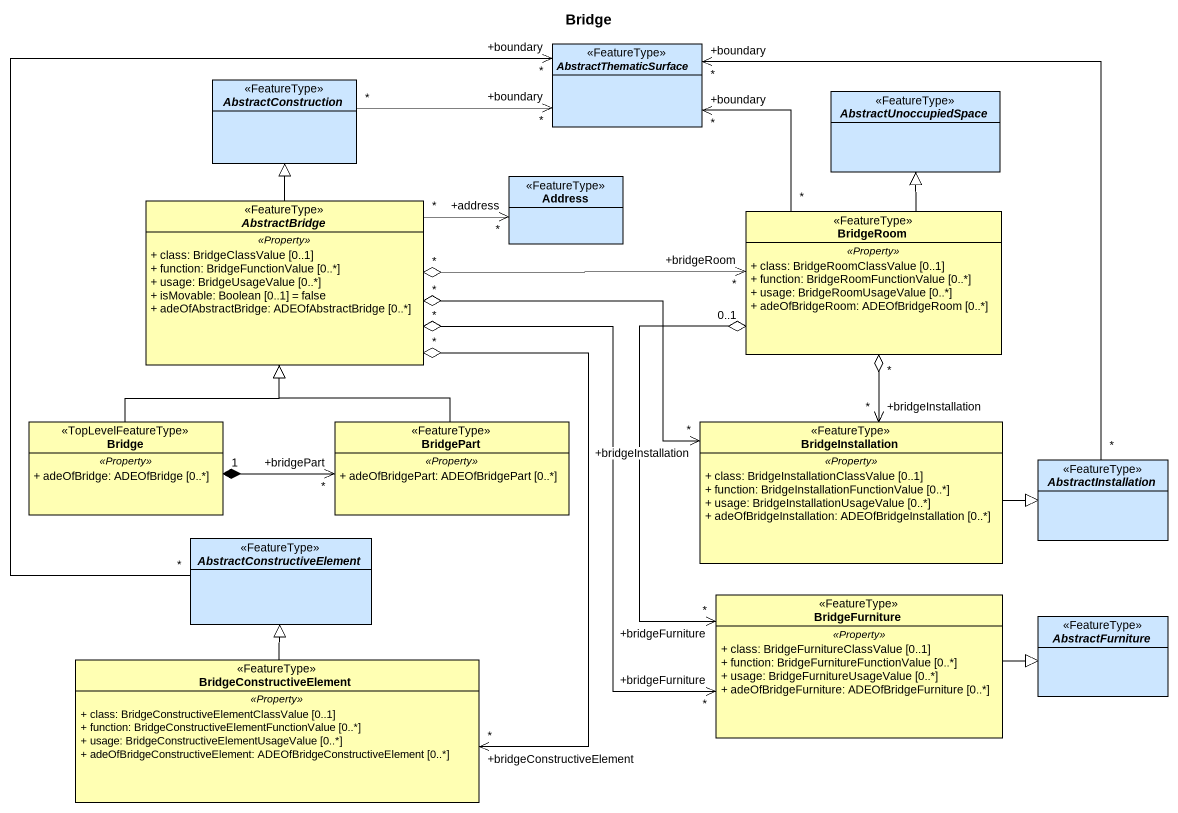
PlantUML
@startuml
title Bridge
hide circle
hide empty members
skinparam classAttributeIconSize 0
abstract class AbstractThematicSurface <<FeatureType>> #CCE6FF
abstract class AbstractConstruction <<FeatureType>> #CCE6FF
abstract class AbstractUnoccupiedSpace <<FeatureType>> #CCE6FF
abstract class AbstractBridge <<FeatureType>> #FFFFB3 {
  .. <<Property>> ..
  + class: BridgeClassValue [0..1]
  + function: BridgeFunctionValue [0..*]
  + usage: BridgeUsageValue [0..*]
  + isMovable: Boolean [0..1] = false
  + adeOfAbstractBridge: ADEOfAbstractBridge [0..*]
}
class Address <<FeatureType>> #CCE6FF
class BridgeRoom <<FeatureType>> #FFFFB3 {
  .. <<Property>> ..
  + class: BridgeRoomClassValue [0..1]
  + function: BridgeRoomFunctionValue [0..*]
  + usage: BridgeRoomUsageValue [0..*]
  + adeOfBridgeRoom: ADEOfBridgeRoom [0..*]
}
class Bridge <<TopLevelFeatureType>> #FFFFB3 {
  .. <<Property>> ..
  + adeOfBridge: ADEOfBridge [0..*]
}
class BridgePart <<FeatureType>> #FFFFB3 {
  .. <<Property>> ..
  + adeOfBridgePart: ADEOfBridgePart [0..*]
}
class BridgeInstallation <<FeatureType>> #FFFFB3 {
  .. <<Property>> ..
  + class: BridgeInstallationClassValue [0..1]
  + function: BridgeInstallationFunctionValue [0..*]
  + usage: BridgeInstallationUsageValue [0..*]
  + adeOfBridgeInstallation: ADEOfBridgeInstallation [0..*]
}
abstract class AbstractInstallation <<FeatureType>> #CCE6FF
abstract class AbstractConstructiveElement <<FeatureType>> #CCE6FF
class BridgeFurniture <<FeatureType>> #FFFFB3 {
  .. <<Property>> ..
  + class: BridgeFurnitureClassValue [0..1]
  + function: BridgeFurnitureFunctionValue [0..*]
  + usage: BridgeFurnitureUsageValue [0..*]
  + adeOfBridgeFurniture: ADEOfBridgeFurniture [0..*]
}
abstract class AbstractFurniture <<FeatureType>> #CCE6FF
class BridgeConstructiveElement <<FeatureType>> #FFFFB3 {
  .. <<Property>> ..
  + class: BridgeConstructiveElementClassValue [0..1]
  + function: BridgeConstructiveElementFunctionValue [0..*]
  + usage: BridgeConstructiveElementUsageValue [0..*]
  + adeOfBridgeConstructiveElement: ADEOfBridgeConstructiveElement [0..*]
}
AbstractConstruction "*" -right-> "+boundary\n*" AbstractThematicSurface
AbstractBridge -up-|> AbstractConstruction
AbstractBridge "*" -right-> "+address\n*" Address
AbstractBridge "*" o-right-> "+bridgeRoom\n*" BridgeRoom
AbstractBridge "*" o-right-> "+bridgeInstallation\n*" BridgeInstallation
AbstractBridge "*" o--> "+bridgeFurniture\n*" BridgeFurniture
AbstractBridge "*" o--> "+bridgeConstructiveElement\n*" BridgeConstructiveElement
BridgeRoom "*" -up-> "+boundary\n*" AbstractThematicSurface
BridgeRoom -up-|> AbstractUnoccupiedSpace
BridgeRoom "*" o--> "+bridgeInstallation\n*" BridgeInstallation
BridgeRoom "0..1" o--> "+bridgeFurniture\n*" BridgeFurniture
Bridge -up-|> AbstractBridge
Bridge "1" *-right-> "+bridgePart\n*" BridgePart
BridgePart -up-|> AbstractBridge
BridgeInstallation -right-|> AbstractInstallation
AbstractInstallation "*" -up-> "+boundary\n*" AbstractThematicSurface
AbstractConstructiveElement "*" -up-> "+boundary\n*" AbstractThematicSurface
BridgeFurniture -right-|> AbstractFurniture
BridgeConstructiveElement -up-|> AbstractConstructiveElement
@enduml
